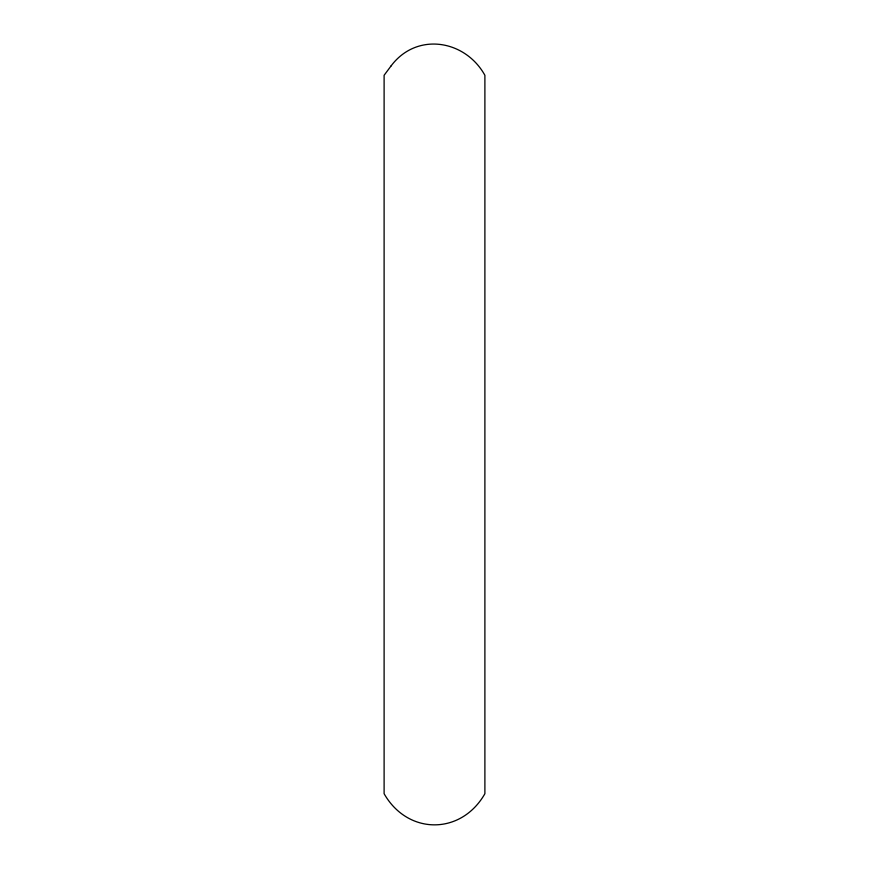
<?xml version="1.0" encoding="UTF-8"?>
<svg xmlns="http://www.w3.org/2000/svg" width="869" height="869" viewBox="0 0 869 869"><rect width="100%" height="100%" fill="white"/><g stroke="black" fill="none" stroke-linecap="round" stroke-linejoin="round"><path stroke-width="1.3" d="M391.083 65.914L384.109 75.288L384.109 793.712C407.811 835.228 461.189 835.228 484.891 793.712L484.891 75.288C465.1 39.67 416.609 31.805 391.083 65.914"/></g></svg>
